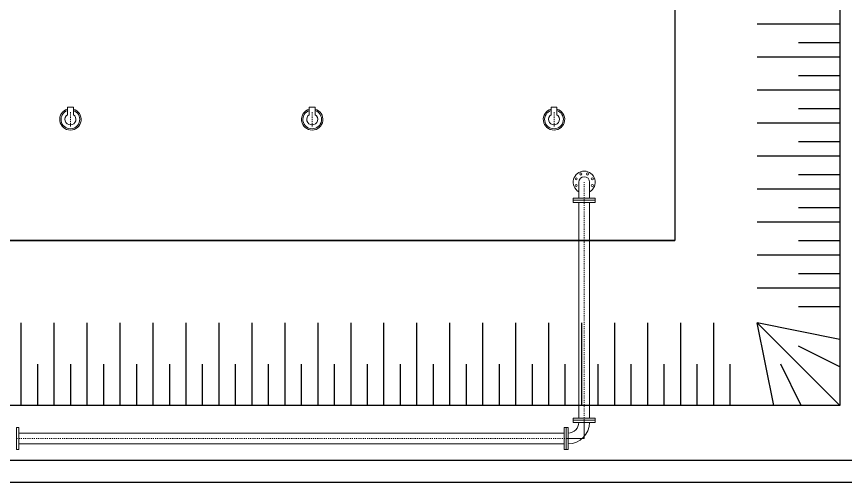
# Model space of a CAD drawing. Header units: millimetres. Extents: x -9869 to 940, y 100 to 694.
# Drawn here: x 600.7 to 677.3, y 296.8 to 339.8 of the extents above; entities that cross this region are included whole.
import ezdxf

# ---------------------------------------------------------------- set-up
doc = ezdxf.new("R2010")
doc.units = ezdxf.units.MM
doc.linetypes.add('SGC_DASHDOT', pattern=[1, 0.5, -0.25, 0, -0.25])
for name, color, linetype in [('_incêndio 240', 240, 'Continuous'), ('level 5', 3, 'Continuous'), ('PAREDES', 7, 'Continuous')]:
    doc.layers.add(name, color=color, linetype=linetype)
for name, color, linetype, lineweight in [('SGC-Conexoes (Furos)', 9, 'Continuous', 5), ('SGC-Conexoes (Linhas Externas)', 6, 'Continuous', 9), ('SGC-EIXOS', 9, 'SGC_DASHDOT', 9), ('SGC-Tubos (Desenho Bifilar)', 6, 'Continuous', 9)]:
    doc.layers.add(name, color=color, linetype=linetype, lineweight=lineweight)

# ---------------------------------------------------------------- blocks, each defined once
blk = doc.blocks.new('BB-1-CA06-N10-D80-S0-L5000')
at = {"layer": 'SGC-EIXOS'}
blk.add_line((2500, 0), (-2500, 0), dxfattribs=at)
at = {"layer": 'SGC-Tubos (Desenho Bifilar)'}
for p, q in [((2481, 49), (-2481, 49)), ((2481, -49), (-2481, -49))]:
    blk.add_line(p, q, dxfattribs=at)
for points in [[(-2500, -100), (-2500, 100), (-2481, 100), (-2481, -100)], [(2500, -100), (2500, 100), (2481, 100), (2481, -100)]]:
    blk.add_lwpolyline(points, close=True, dxfattribs=at)
blk = doc.blocks.new('BB-1-CC01-N10-D80-S0', base_point=(373179.552, 32989.4286))
at = {"layer": 'SGC-Conexoes (Linhas Externas)'}
for points in [[(373179.387, 32989.5286), (373179.406, 32989.5286), (373179.406, 32989.3286), (373179.387, 32989.3286)], [(373179.652, 32989.2636), (373179.652, 32989.2826), (373179.452, 32989.2826), (373179.452, 32989.2636)]]:
    blk.add_lwpolyline(points, close=True, dxfattribs=at)
for radius in [0.195, 0.097]:
    blk.add_arc((373179.406, 32989.2826), radius, 360, 90, dxfattribs=at)
at = {"layer": 'SGC-EIXOS'}
for p, q in [((373179.387, 32989.4286), (373179.552, 32989.4286)), ((373179.552, 32989.4286), (373179.552, 32989.2636))]:
    blk.add_line(p, q, dxfattribs=at)
blk = doc.blocks.new('BB-1-CA06-N10-D80-S0-L2000')
at = {"layer": 'SGC-EIXOS'}
blk.add_line((1000, 0), (-1000, 0), dxfattribs=at)
at = {"layer": 'SGC-Tubos (Desenho Bifilar)'}
for p, q in [((981, 49), (-981, 49)), ((981, -49), (-981, -49))]:
    blk.add_line(p, q, dxfattribs=at)
for points in [[(-1000, -100), (-1000, 100), (-981, 100), (-981, -100)], [(1000, -100), (1000, 100), (981, 100), (981, -100)]]:
    blk.add_lwpolyline(points, close=True, dxfattribs=at)
blk = doc.blocks.new('BB-4-CC01-N10-D80-S0', base_point=(-221980.8, 241937.6))
at = {"layer": 'SGC-Conexoes (Furos)'}
for centre in [(-222011.4, 242011.5), (-221950.2, 242011.5), (-221906.9, 241968.2), (-222011.4, 241863.7), (-221950.2, 241863.7), (-221906.9, 241907)]:
    blk.add_ellipse(centre, major_axis=(-9.5, 0), ratio=1, dxfattribs=at)
at = {"layer": 'SGC-Conexoes (Linhas Externas)'}
for p, q in [((-222126.8, 241986.6), (-221980.8, 241986.6)), ((-222126.8, 241888.6), (-221980.8, 241888.6))]:
    blk.add_line(p, q, dxfattribs=at)
blk.add_lwpolyline([(-222145.8, 242037.6), (-222126.8, 242037.6), (-222126.8, 241837.6), (-222145.8, 241837.6)], close=True, dxfattribs=at)
for radius, start, end in [(100, 209.34058, 150.65942), (49, 270, 90)]:
    blk.add_arc((-221980.8, 241937.6), radius, start, end, dxfattribs=at)
at = {"layer": 'SGC-EIXOS'}
blk.add_line((-222145.8, 241937.6), (-221980.8, 241937.6), dxfattribs=at)
blk = doc.blocks.new('BB-2-GA01-N0-D0-S0', base_point=(95383.7, 227116.1))
at = {"layer": 'SGC-Conexoes (Linhas Externas)'}
for p, q in [((95270.7, 227143), (95270.7, 227089.3)), ((95341.5, 227143), (95270.7, 227143)), ((95341.5, 227089.3), (95270.7, 227089.3))]:
    blk.add_line(p, q, dxfattribs=at)
for radius, start, end in [(97.4, 196, 164), (85, 198.40808, 161.59192), (50, 212.46816, 147.53184)]:
    blk.add_arc((95383.7, 227116.1), radius, start, end, dxfattribs=at)
at = {"layer": 'SGC-EIXOS'}
blk.add_line((95318.7, 227116.1), (95448.7, 227116.1), dxfattribs=at)

msp = doc.modelspace()

# ---------------------------------------------------------------- linework, layer by layer
at = {"layer": '_incêndio 240'}
msp.add_lwpolyline([(661.568, 392.285), (661.568, 319.122), (518.799, 319.122), (518.799, 311.501), (431.411, 311.501), (431.411, 319.122), (229.547, 319.122), (229.547, 314.042), (209.224, 314.042), (209.224, 434.963)], dxfattribs=at)
at = {"layer": 'level 5'}
for p, q in [((669.189, 339.14), (676.81, 339.14)), ((673, 337.413), (676.81, 337.413)), ((669.189, 336.092), (676.81, 336.092)), ((673, 334.364), (676.81, 334.364)), ((669.189, 333.043), (676.81, 333.043)), ((673, 331.316), (676.81, 331.316)), ((669.189, 329.995), (676.81, 329.995)), ((673, 328.268), (676.81, 328.268)), ((669.189, 326.947), (676.81, 326.947)), ((673, 325.219), (676.81, 325.219)), ((669.189, 323.898), (676.81, 323.898)), ((673, 322.171), (676.81, 322.171)), ((669.189, 320.85), (676.81, 320.85)), ((673, 319.122), (676.81, 319.122)), ((669.189, 317.801), (676.81, 317.801)), ((673, 316.074), (676.81, 316.074)), ((669.189, 314.753), (676.81, 314.753)), ((673, 313.025), (676.81, 313.025)), ((601.107, 311.501), (601.107, 303.88)), ((604.156, 311.501), (604.156, 303.88)), ((607.204, 311.501), (607.204, 303.88)), ((610.253, 311.501), (610.253, 303.88)), ((613.301, 311.501), (613.301, 303.88)), ((616.35, 311.501), (616.35, 303.88)), ((619.398, 311.501), (619.398, 303.88)), ((622.447, 311.501), (622.447, 303.88)), ((625.495, 311.501), (625.495, 303.88)), ((628.543, 311.501), (628.543, 303.88)), ((631.592, 311.501), (631.592, 303.88)), ((634.64, 311.501), (634.64, 303.88)), ((637.689, 311.501), (637.689, 303.88)), ((640.737, 311.501), (640.737, 303.88)), ((643.786, 311.501), (643.786, 303.88)), ((646.834, 311.501), (646.834, 303.88)), ((649.882, 311.501), (649.882, 303.88)), ((652.931, 311.501), (652.931, 303.88)), ((655.979, 311.501), (655.979, 303.88)), ((659.028, 311.501), (659.028, 303.88)), ((662.076, 311.501), (662.076, 303.88)), ((665.125, 311.501), (665.125, 303.88)), ((669.189, 311.501), (676.81, 303.88)), ((670.714, 303.88), (669.189, 311.501)), ((676.81, 309.977), (669.189, 311.501)), ((676.81, 307.437), (673, 309.342)), ((602.632, 307.691), (602.632, 303.88)), ((605.68, 307.691), (605.68, 303.88)), ((608.729, 307.691), (608.729, 303.88)), ((611.777, 307.691), (611.777, 303.88)), ((614.825, 307.691), (614.825, 303.88)), ((617.874, 307.691), (617.874, 303.88)), ((620.922, 307.691), (620.922, 303.88)), ((623.971, 307.691), (623.971, 303.88)), ((627.019, 307.691), (627.019, 303.88)), ((630.068, 307.691), (630.068, 303.88)), ((633.116, 307.691), (633.116, 303.88)), ((636.164, 307.691), (636.164, 303.88)), ((639.213, 307.691), (639.213, 303.88)), ((642.261, 307.691), (642.261, 303.88)), ((645.31, 307.691), (645.31, 303.88)), ((648.358, 307.691), (648.358, 303.88)), ((651.407, 307.691), (651.407, 303.88)), ((654.455, 307.691), (654.455, 303.88)), ((657.504, 307.691), (657.504, 303.88)), ((660.552, 307.691), (660.552, 303.88)), ((663.6, 307.691), (663.6, 303.88)), ((666.649, 307.691), (666.649, 303.88)), ((673.254, 303.88), (671.349, 307.691))]:
    msp.add_line(p, q, dxfattribs=at)
msp.add_lwpolyline([(676.81, 407.527), (676.81, 303.88), (518.799, 303.88), (518.799, 321.155)], dxfattribs=at)
at = {"layer": 'PAREDES'}
for p, q in [((518.799, 319.122), (661.568, 319.122)), ((681.891, 298.799), (209.224, 298.801)), ((683.923, 296.767), (207.191, 296.769))]:
    msp.add_line(p, q, dxfattribs=at)
msp.add_lwpolyline([(174.531, 296.769), (174.676, 558.02), (716.44, 412.608), (716.44, 296.767)], close=True, dxfattribs=at)

# ---------------------------------------------------------------- block references
at = {"layer": 'SGC-Conexoes (Linhas Externas)'}
for name, p, xscale, yscale, zscale, rotation in [('BB-2-GA01-N0-D0-S0', (605.68, 330.3), -0.01016147392798765, 0.01016147392798765, 0.01016147392798765, 90), ('BB-2-GA01-N0-D0-S0', (628.035, 330.3), -0.01016147392798765, 0.01016147392798765, 0.01016147392798765, 90), ('BB-2-GA01-N0-D0-S0', (650.391, 330.3), -0.01016147392798765, 0.01016147392798765, 0.01016147392798765, 90), ('BB-4-CC01-N10-D80-S0', (653.185, 324.509), 0.01016147392798765, 0.01016147392798765, 0.01016147392798765, 90), ('BB-1-CC01-N10-D80-S0', (653.185, 300.833), 10.16147392798765, 10.16147392798765, 10.16147392798765, 270)]:
    msp.add_blockref(name, p, dxfattribs=dict(at, xscale=xscale, yscale=yscale, zscale=zscale, rotation=rotation))
at = {"layer": 'SGC-Tubos (Desenho Bifilar)', "xscale": 0.01016147392798765, "yscale": 0.01016147392798765, "zscale": 0.01016147392798765}
for name, p, rotation in [('BB-1-CA06-N10-D80-S0-L2000', (653.185, 312.671), 270), ('BB-1-CA06-N10-D80-S0-L5000', (626.105, 300.833), 180)]:
    msp.add_blockref(name, p, dxfattribs=dict(at, rotation=rotation))

doc.saveas('drawing.dxf')
